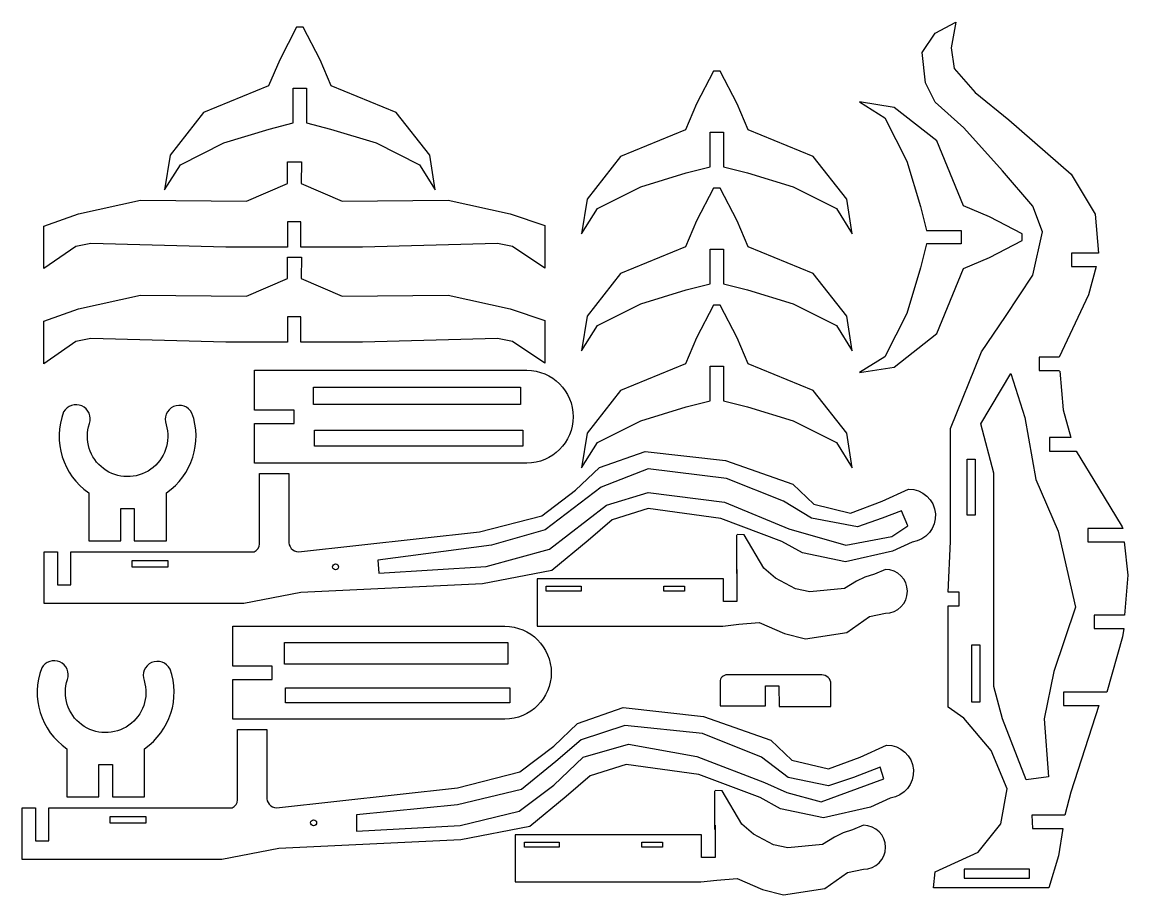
# Model space of a CAD drawing. Extents: x 0 to 1512, y -119 to 1074.
import ezdxf

# ---------------------------------------------------------------- set-up
doc = ezdxf.new("R2010")
doc.units = 0

# ---------------------------------------------------------------- blocks, each defined once
blk = doc.blocks.new('SKETCH004002005')
at = {"layer": 'Interior-CutOut', "color": 70}
for points in [[(1351.897461, 594.055542), (1370.967041, 533.912781), (1385.635986, 448.832642), (1416.440796, 378.42157), (1439.911255, 274.271881), (1410.573242, 186.258011), (1397.371216, 121.714516), (1403.238892, 42.502048), (1372.43396, 38.101357), (1340.162231, 121.714516), (1328.427124, 165.721436), (1328.427124, 457.634064), (1310.824219, 525.111328)], [(398.413971, 574.98584), (681.525208, 574.98584), (681.525208, 551.515442), (398.413971, 551.515442)], [(399.88089, 516.309998), (684.459045, 516.309998), (684.459045, 494.306488), (399.88089, 494.306488)], [(487.825714, 320.948334), (634.584534, 330.013977), (721.13147, 353.484344), (798.877075, 413.627136), (856.085999, 431.229919), (960.235718, 418.027802), (1048.249634, 381.355377), (1125.995239, 359.351929), (1189.071777, 371.087097), (1211.075317, 385.756104), (1202.273804, 406.292664), (1175.869629, 396.024353), (1142.131104, 384.289185), (1079.054443, 396.024353), (1040.915161, 419.49472), (963.169556, 450.299591), (856.085999, 463.501648), (791.542603, 438.564362), (715.263855, 379.888489), (641.918945, 359.351929), (486.427856, 338.815369)], [(358.8078, 225.864227), (663.922424, 225.864227), (663.922424, 196.526306), (358.8078, 196.526306)], [(360.274689, 164.254562), (666.856262, 164.254562), (666.856262, 143.717987), (360.274689, 143.717987)], [(457.343689, -32.053062), (598.937561, -24.186733), (679.567444, -4.520912), (726.765381, 30.877541), (767.080322, 69.225883), (829.027588, 86.925117), (922.440247, 70.209183), (1014.869629, 34.810707), (1045.351562, 21.04463), (1092.549561, 8.261859), (1178.095825, 39.727173), (1173.179321, 55.459805), (1136.797729, 41.693756), (1102.382446, 29.894262), (1047.318115, 41.693756), (1010.936401, 69.225883), (930.30658, 101.674477), (824.111206, 112.490692), (764.130432, 92.824867), (729.715271, 63.326134), (682.517273, 24.977795), (595.004395, 4.328694), (457.343689, -9.437381)]]:
    blk.add_lwpolyline(points, close=True, dxfattribs=at)
blk = doc.blocks.new('SKETCH')
at = {"layer": 'Cut-out', "color": 7}
for points in [[(287.9, 248.2), (659.9, 248.2, -1), (659.9, 121.2), (287.9, 121.2), (287.9, 175.5), (341.9, 175.5), (341.9, 193.9), (287.9, 193.9)], [(62.1, 175.4, 0.915216), (26.8, 191.3, 0.345922), (61, 80.8), (61, 15.1), (105, 15.1), (105, 59.4), (123.4, 59.4), (123.4, 15.1), (167.4, 15.1), (167.4, 80.8, 0.340852), (202.2, 189.7, 0.947247), (166.8, 173.9, -1.371427)], [(0, 0), (18.3, 0), (18.3, -45.1), (36.7, -45.1), (36.7, 0), (287.1, 0, 0.29291), (294.6, 10.9), (294.6, 107), (334.6, 107), (334.6, 15.2, 0.426758), (347.7, 0), (595.1, 27.4), (680.6, 49.1), (726.7, 84.3), (759.2, 115.5), (821.6, 137.2), (931.4, 125), (1023.7, 92.5), (1052.2, 65.3), (1102.3, 53.1), (1145.9, 69.5), (1181.8, 85.9, -0.941808), (1186.9, 13.4), (1159.9, 1.1), (1095.8, -13.7), (1036.7, -1.4), (1008.8, 14.2), (925, 45.4), (825.7, 59.4), (776.8, 43.9), (743.7, 15.7), (694, -25.7), (599.6, -43.9), (351.1, -55.6), (272.9, -70.8), (0, -70.8)]]:
    blk.add_lwpolyline(points, format="xyb", close=True, dxfattribs=at)
blk.add_lwpolyline([(947.3, -23.9), (947.3, -68), (928.9, -68), (928.9, -37.1), (674, -37.1), (674, -101.4), (927.9, -101.4), (949.7, -99.1), (977.7, -96.5), (1012.4, -111.6), (1040.8, -119), (1097.6, -110.2), (1128.4, -88.3), (1150.3, -83.9, 1), (1150.3, -23.9), (1135.2, -30.3), (1122.3, -34.4), (1110.8, -39.9), (1094.4, -50.1), (1046.8, -54.8), (1027.1, -50.7), (999.9, -35.8), (984, -22.3), (957, 23.2), (947.5, 23.6)], format="xyb", dxfattribs=at)
blk.add_lwpolyline([(947.1, -29.5), (947.1, 23.2)], dxfattribs=at)
for points in [[(120.4, -11.8), (169.1, -11.8), (169.1, -20.9), (120.4, -20.9)], [(686.6, -47), (734.4, -47), (734.4, -53.7), (686.6, -53.7)], [(847.3, -47), (875.6, -47), (875.6, -53.7), (847.3, -53.7)]]:
    blk.add_lwpolyline(points, close=True, dxfattribs=at)
blk.add_circle((398.5, -20.5), 4.1, dxfattribs=at)
blk = doc.blocks.new('SKETCH001')
at = {"layer": 'Cut-out', "color": 7}
for points in [[(317.9, 598.2), (689.9, 598.2, -1), (689.9, 471.2), (317.9, 471.2), (317.9, 525.5), (371.9, 525.5), (371.9, 543.9), (317.9, 543.9)], [(92.1, 525.4, 0.915216), (56.8, 541.3, 0.345922), (91, 430.8), (91, 365.1), (135, 365.1), (135, 409.4), (153.4, 409.4), (153.4, 365.1), (197.4, 365.1), (197.4, 430.8, 0.340852), (232.2, 539.7, 0.947247), (196.8, 523.9, -1.371427)], [(30, 350), (48.3, 350), (48.3, 304.9), (66.7, 304.9), (66.7, 350), (317.1, 350, 0.29291), (324.6, 360.9), (324.6, 457), (364.6, 457), (364.6, 365.2, 0.426758), (377.7, 350), (625.1, 377.4), (710.6, 399.1), (756.7, 434.3), (789.2, 465.5), (851.6, 487.2), (961.4, 475), (1053.7, 442.5), (1082.2, 415.3), (1132.3, 403.1), (1175.9, 419.5), (1211.8, 435.9, -0.941808), (1216.9, 363.4), (1189.9, 351.1), (1125.8, 336.3), (1066.7, 348.6), (1038.8, 364.2), (955, 395.4), (855.7, 409.4), (806.8, 393.9), (773.7, 365.7), (724, 324.3), (629.6, 306.1), (381.1, 294.4), (302.9, 279.2), (30, 279.2)]]:
    blk.add_lwpolyline(points, format="xyb", close=True, dxfattribs=at)
blk.add_lwpolyline([(977.3, 326.1), (977.3, 282), (958.9, 282), (958.9, 312.9), (704, 312.9), (704, 248.6), (957.9, 248.6), (979.7, 250.9), (1007.7, 253.5), (1042.4, 238.4), (1070.8, 231), (1127.6, 239.8), (1158.4, 261.7), (1180.3, 266.1, 1), (1180.3, 326.1), (1165.2, 319.7), (1152.3, 315.6), (1140.8, 310.1), (1124.4, 299.9), (1076.8, 295.2), (1057.1, 299.3), (1029.9, 314.2), (1014, 327.7), (987, 373.2), (977.5, 373.6)], format="xyb", dxfattribs=at)
blk.add_lwpolyline([(977.1, 320.5), (977.1, 373.2)], dxfattribs=at)
for points in [[(150.4, 338.2), (199.1, 338.2), (199.1, 329.1), (150.4, 329.1)], [(716.6, 303), (764.4, 303), (764.4, 296.3), (716.6, 296.3)], [(877.3, 303), (905.6, 303), (905.6, 296.3), (877.3, 296.3)]]:
    blk.add_lwpolyline(points, close=True, dxfattribs=at)
blk.add_circle((428.5, 329.5), 4.1, dxfattribs=at)
blk = doc.blocks.new('SKETCH003')
at = {"layer": 'Cut-out', "color": 7}
blk.add_lwpolyline([(1418.8, 597.2), (1423.1, 544.2), (1433.7, 506.2), (1404.7, 506.2), (1404.7, 487.8), (1441.1, 487.8), (1471.4, 437.5), (1503.9, 384.2), (1505, 381.9), (1456.9, 381.9), (1456.9, 363.5), (1506.6, 363.5), (1511.7, 317.9), (1506.9, 263.5), (1465.5, 263.5), (1465.5, 245.1), (1506.1, 245.1), (1504.2, 234), (1482.8, 158.2), (1423.8, 158.2), (1423.8, 139.8), (1472, 139.8), (1433.5, 21.3), (1425.7, -10), (1380.4, -10), (1381.4, -28.4), (1422.7, -28.4), (1416.7, -65.8), (1403.5, -109.6), (1246, -109.6), (1248.2, -87.7), (1307.1, -60.6), (1337.9, -22.1), (1346.6, 26.1), (1324.7, 78.6), (1287.5, 122.4), (1266, 137.7), (1266, 183.6), (1266, 276.3), (1281, 276.3), (1281, 294.7), (1266, 294.7), (1269.4, 364.3), (1269.4, 518.5), (1311.6, 623.5), (1344.4, 671.7), (1381.6, 728.5), (1394.8, 787.6), (1381.6, 822.6), (1340.1, 870.8), (1287.5, 929.9), (1248.2, 964.9), (1235, 991.2), (1230.6, 1032.7), (1248.2, 1059), (1276.6, 1074.3), (1270, 1039.3), (1274.4, 1010.8), (1302.9, 978), (1348.8, 940.8), (1434.2, 866.4), (1467, 811.7), (1471.4, 758.5), (1434.4, 758.5), (1434.4, 740.1), (1468.2, 740.1), (1458, 701.6), (1417.8, 616.3), (1390.4, 616.3), (1390.4, 597.9), (1418.2, 597.9)], dxfattribs=at)
for points in [[(1291.9, 476.9), (1302.9, 476.9), (1302.9, 400.3), (1291.9, 400.3)], [(1298.5, 223), (1309.4, 223), (1309.4, 144.3), (1298.5, 144.3)], [(1287.8, -96), (1377.1, -96), (1377.1, -83.9), (1287.8, -83.9)]]:
    blk.add_lwpolyline(points, close=True, dxfattribs=at)
blk.add_lwpolyline([(1034.8, 138.7), (1105.7, 138.7), (1105.7, 169.2, 0.414214), (1093.1, 181.8), (963.7, 181.8, 0.414214), (954.2, 172.4), (954.2, 139.5), (1016.1, 139.5), (1016.1, 166.8), (1034.5, 166.8)], format="xyb", close=True, dxfattribs=at)

msp = doc.modelspace()

# ---------------------------------------------------------------- linework, layer by layer
at = {"layer": 'Cut-out', "color": 7}
for points in [[(194.8, 845), (216.4, 879.3), (275.7, 909.3), (337.9, 928.1), (370.6, 936.5), (370.6, 984), (389, 984), (389, 936.5), (421.7, 928.1), (483.9, 909.3), (543.2, 879.3), (564.8, 845), (557.3, 892.3), (511.5, 950.6), (422.6, 987), (407.5, 1022.7), (384.4, 1067.2), (375.2, 1067.2), (352.1, 1022.7), (336.9, 987), (248.1, 950.6), (202.3, 892.3)], [(764.8, 785), (786.4, 819.3), (845.7, 849.3), (907.9, 868.1), (940.6, 876.5), (940.6, 924), (959, 924), (959, 876.5), (991.7, 868.1), (1053.9, 849.3), (1113.2, 819.3), (1134.8, 785), (1127.3, 832.3), (1081.5, 890.6), (992.6, 927), (977.5, 962.7), (954.4, 1007.2), (945.2, 1007.2), (922.1, 962.7), (906.9, 927), (818.1, 890.6), (772.3, 832.3)], [(1145, 965.2), (1179.3, 943.6), (1209.3, 884.3), (1228.1, 822.1), (1236.5, 789.4), (1284, 789.4), (1284, 771), (1236.5, 771), (1228.1, 738.3), (1209.3, 676.1), (1179.3, 616.8), (1145, 595.2), (1192.3, 602.7), (1250.6, 648.5), (1287, 737.4), (1322.7, 752.5), (1367.2, 775.6), (1367.2, 784.8), (1322.7, 807.9), (1287, 823.1), (1250.6, 911.9), (1192.3, 957.7)], [(29.8, 737.2), (29.8, 795.2), (76.9, 812.3), (161.8, 830.8), (306.6, 829.7), (362.7, 853.6), (362.8, 883.1), (381.8, 883.1), (381.7, 853.6), (437.7, 829.7), (582.5, 830.8), (667.4, 812.3), (714.8, 796.1), (714.8, 738.1), (670.4, 767.7), (650.1, 771.8), (465.5, 766.8), (381.2, 766.8), (381.2, 801.4), (362.8, 801.4), (362.8, 766.8), (278.5, 766.8), (93.9, 771.8), (73.6, 767.7)], [(764.8, 625), (786.4, 659.3), (845.7, 689.3), (907.9, 708.1), (940.6, 716.5), (940.6, 764), (959, 764), (959, 716.5), (991.7, 708.1), (1053.9, 689.3), (1113.2, 659.3), (1134.8, 625), (1127.3, 672.3), (1081.5, 730.6), (992.6, 767), (977.5, 802.7), (954.4, 847.2), (945.2, 847.2), (922.1, 802.7), (906.9, 767), (818.1, 730.6), (772.3, 672.3)], [(29.8, 607.2), (29.8, 665.2), (76.9, 682.3), (161.8, 700.8), (306.6, 699.7), (362.7, 723.6), (362.8, 753.1), (381.8, 753.1), (381.7, 723.6), (437.7, 699.7), (582.5, 700.8), (667.4, 682.3), (714.8, 666.1), (714.8, 608.1), (670.4, 637.7), (650.1, 641.8), (465.5, 636.8), (381.2, 636.8), (381.2, 671.4), (362.8, 671.4), (362.8, 636.8), (278.5, 636.8), (93.9, 641.8), (73.6, 637.7)], [(764.8, 465), (786.4, 499.3), (845.7, 529.3), (907.9, 548.1), (940.6, 556.5), (940.6, 604), (959, 604), (959, 556.5), (991.7, 548.1), (1053.9, 529.3), (1113.2, 499.3), (1134.8, 465), (1127.3, 512.3), (1081.5, 570.6), (992.6, 607), (977.5, 642.7), (954.4, 687.2), (945.2, 687.2), (922.1, 642.7), (906.9, 607), (818.1, 570.6), (772.3, 512.3)]]:
    msp.add_lwpolyline(points, close=True, dxfattribs=at)

# ---------------------------------------------------------------- block references
for name in ['SKETCH003', 'SKETCH001', 'SKETCH004002005', 'SKETCH']:
    msp.add_blockref(name, (0, 0))

doc.saveas('drawing.dxf')
